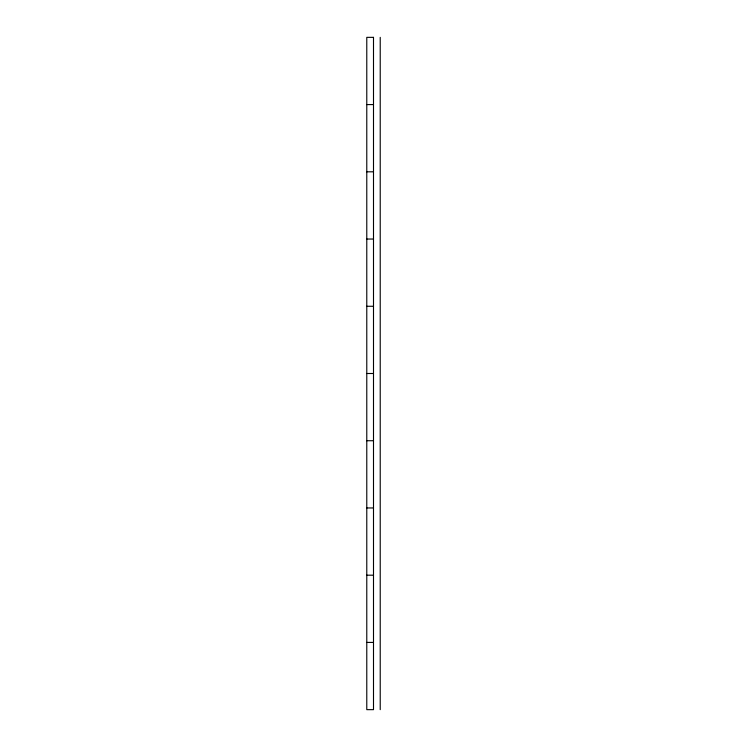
<?xml version="1.0" encoding="UTF-8"?>
<svg xmlns="http://www.w3.org/2000/svg" width="747" height="747" viewBox="0 0 747 747"><rect width="100%" height="100%" fill="white"/><g stroke="black" fill="none" stroke-linecap="round" stroke-linejoin="round"><path stroke-width="1.12" d="M366.777 104.58L373.5 104.58M366.777 171.81L373.5 171.81M366.777 239.04L373.5 239.04M366.777 306.27L373.5 306.27M366.777 373.5L373.5 373.5M366.777 440.73L373.5 440.73M366.777 507.96L373.5 507.96M366.777 575.19L373.5 575.19M366.777 642.42L373.5 642.42M380.223 37.35L380.223 709.65M373.5 37.35L366.777 37.35L366.777 709.65L373.5 709.65L373.5 37.35"/></g></svg>
